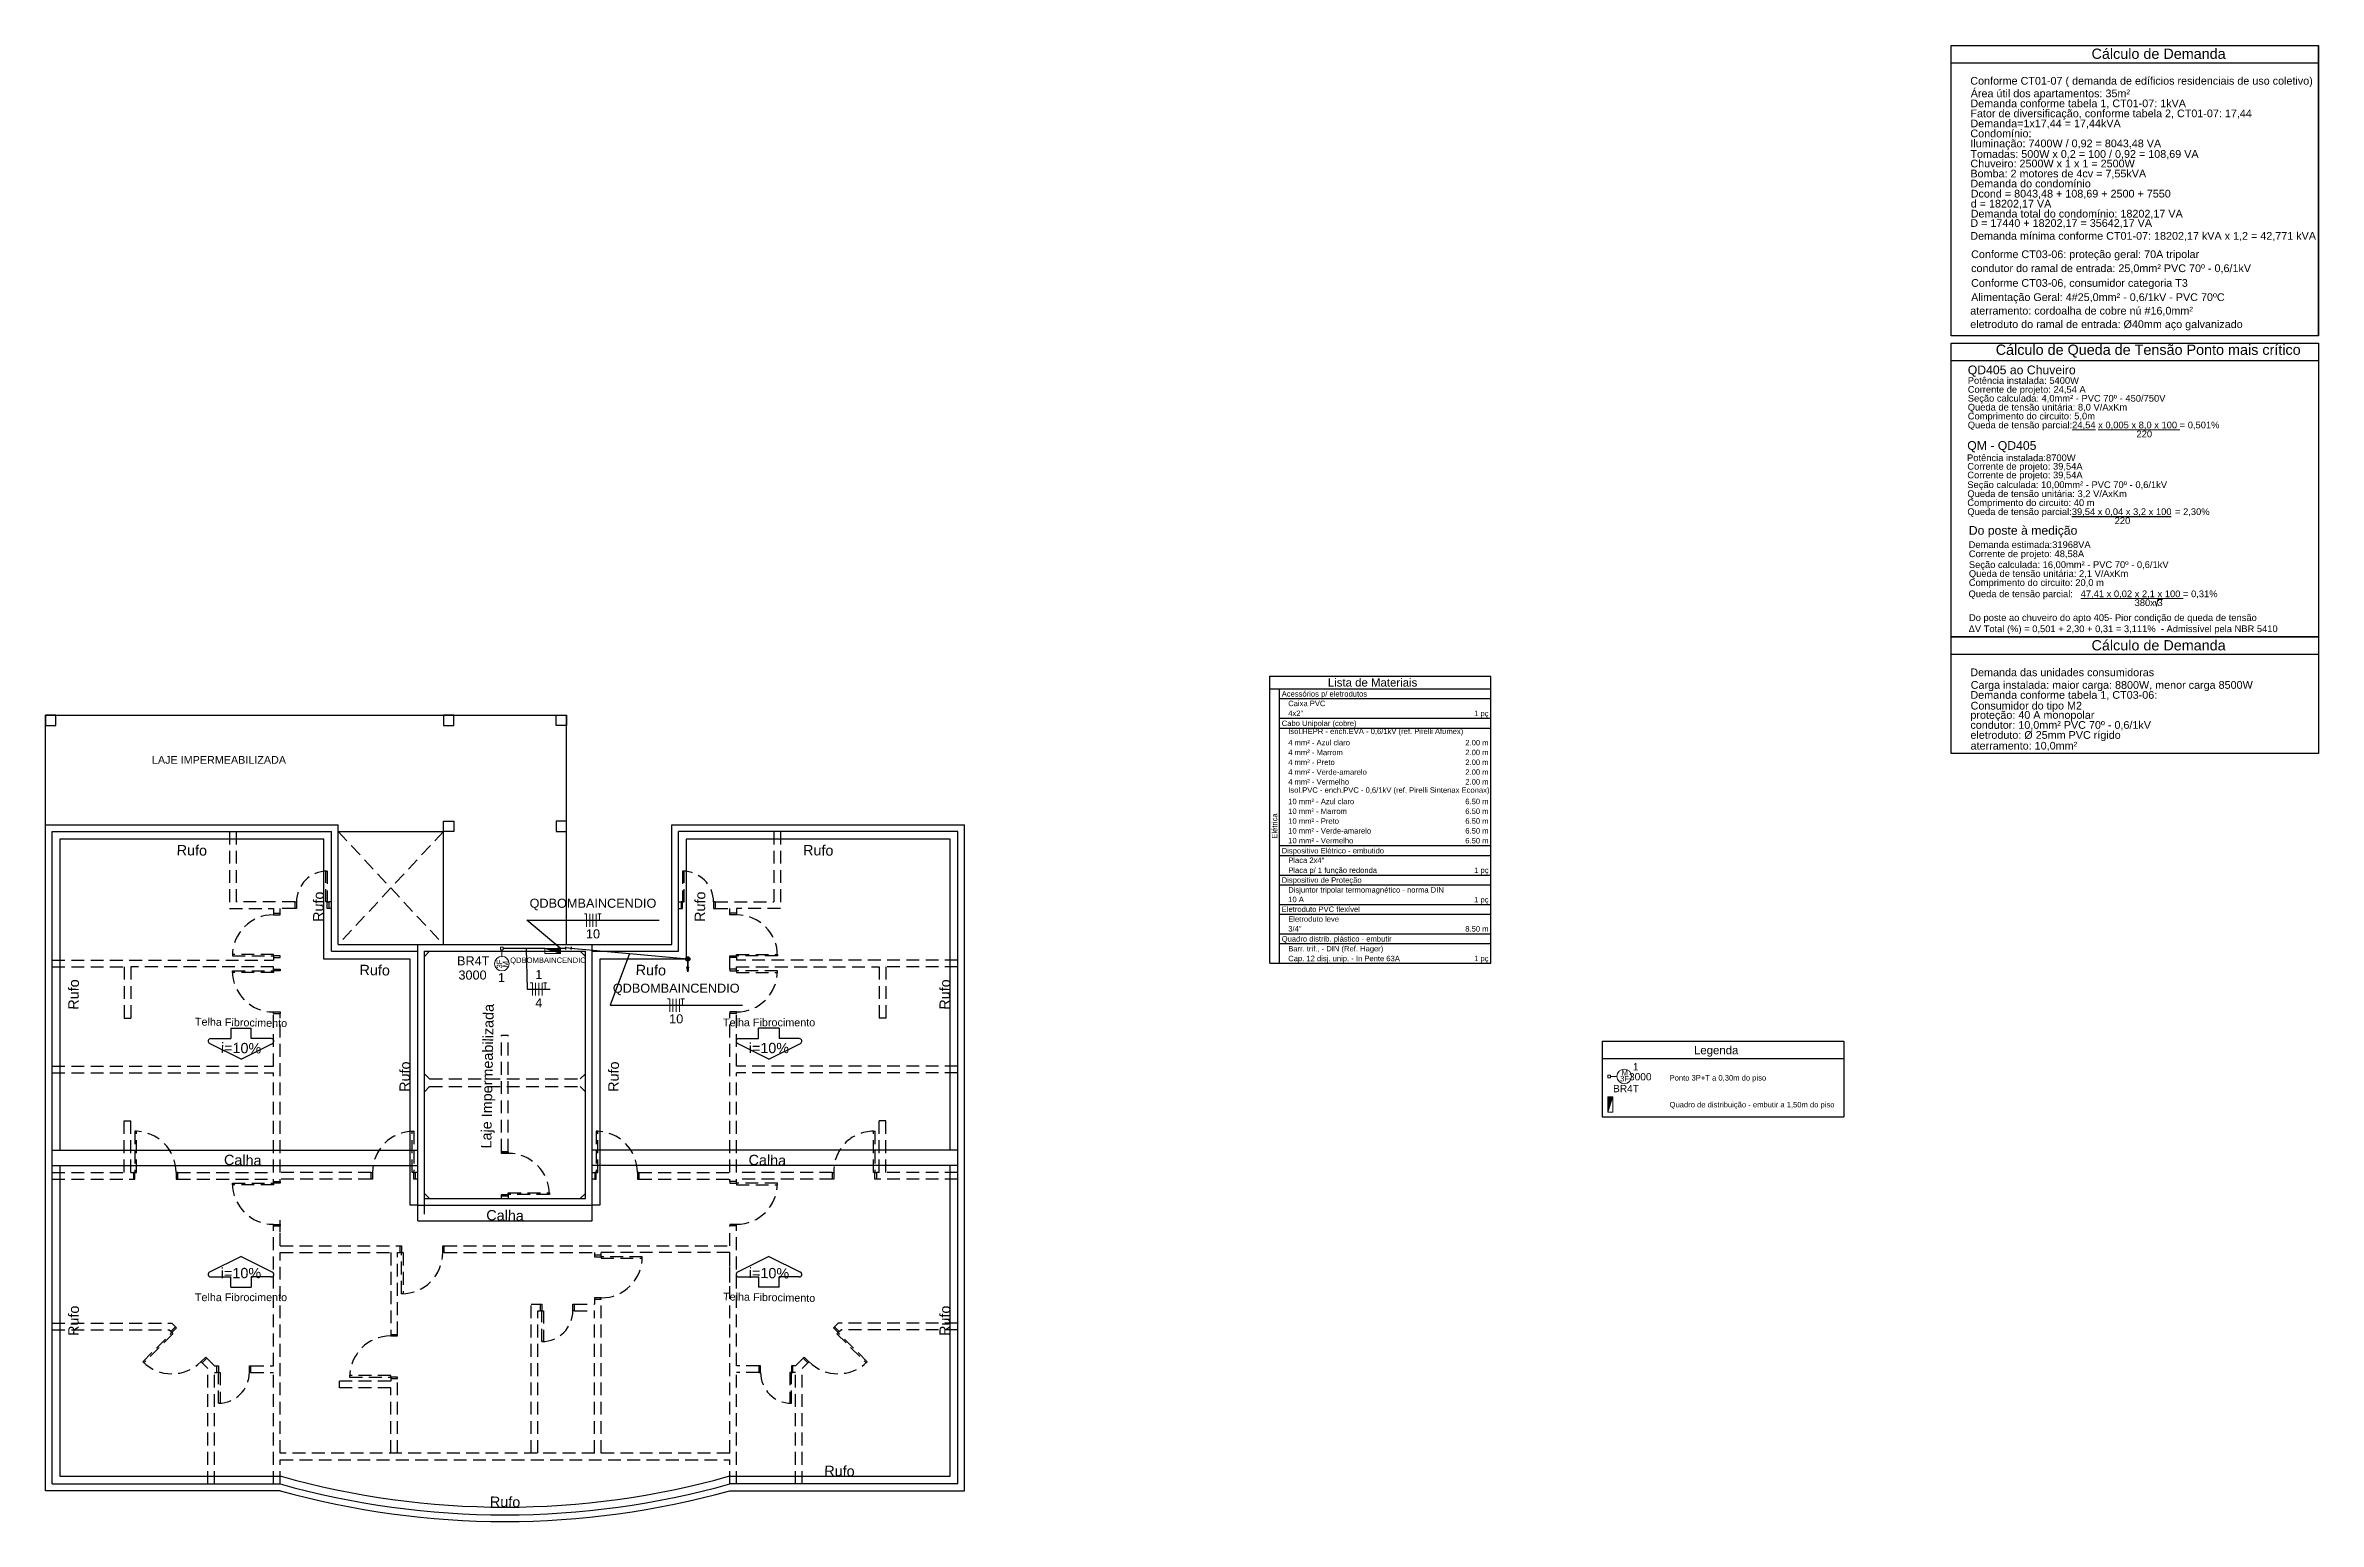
# Model space of a CAD drawing. Header units: inches. Extents: x -6.9 to 80.3, y -2.3 to 48.8.
# Drawn here: x -6.87 to 37.34, y -2.33 to 26.38 of the extents above; entities that cross this region are included whole.
import ezdxf

# ---------------------------------------------------------------- set-up
doc = ezdxf.new("R2010")
doc.units = ezdxf.units.IN
doc.header["$MEASUREMENT"] = 0
doc.linetypes.add('Dashed', pattern=[0.75, 0.5, -0.25])
doc.linetypes.add('HIDDEN', pattern=[0.375, 0.25, -0.125])
for name, color, linetype, lineweight in [('COBERTURA', 6, 'Continuous', 30), ('Cota', 7, 'Continuous', 25), ('DI-Linhas do quadro', 7, 'HIDDEN', 30), ('DI-Textos do quadro', 5, 'Continuous', 20), ('DI-Título do quadro', 5, 'Continuous', 30), ('EL-Condutos', 8, 'Continuous', 30), ('EL-Fios', 1, 'Continuous', 20), ('EL-Textos fios', 7, 'Continuous', 30), ('EL-Textos pontos', 7, 'Continuous', 30), ('P-SIMBOL', 5, 'Continuous', 20), ('PAREDE', 7, 'Continuous', 30), ('TEXTO', 7, 'Continuous', 20)]:
    doc.layers.add(name, color=color, linetype=linetype, lineweight=lineweight)
doc.layers.add('ELE_CIRCUITOS', color=7, linetype='Continuous')
doc.layers.add('projecao', color=4, linetype='HIDDEN')
doc.styles.add('Arial', font='arial.ttf')
doc.dimstyles.get("Standard").update_dxf_attribs({"dimtxt": 0.18, "dimasz": 0.18, "dimexe": 0.18, "dimexo": 0.0625, "dimgap": 0.09, "dimtad": 0, "dimtih": 1, "dimtoh": 1, "dimdec": 4, "dimzin": 0, "dimdsep": 46, "dimtxsty": 'Standard', "dimcen": 0.09, "dimadec": 0, "dimazin": 0, "dimtfac": 1, "dimtdec": 4, "dimtofl": 0, "dimtmove": 0, "dimatfit": 3, "dimfxl": 0, "dimtolj": 1, "dimtzin": 0, "dimarcsym": 0})

msp = doc.modelspace()

# ---------------------------------------------------------------- hatches: boundary and pattern name
at = {"layer": 'P-SIMBOL', "linetype": 'Continuous'}
for points in [[(3.1445, 8.7162), (3.1445, 8.8161), (2.8435, 8.8161)], [(23.6105, 5.931), (23.5106, 5.931), (23.5106, 5.6301)]]:
    msp.add_hatch(color=256, dxfattribs=at).paths.add_polyline_path(points)

# ---------------------------------------------------------------- linework, layer by layer
at = {"layer": 'COBERTURA', "color": 8}
for p, q in [((-6.8708, 13.352), (3.2607, 13.352)), ((-6.8708, 11.2215), (-6.8708, 13.352)), ((3.2607, 8.891), (3.2607, 13.352)), ((-1.1798, 11.0915), (0.8707, 11.0915)), ((0.8707, 8.891), (0.8707, 11.0915))]:
    msp.add_line(p, q, dxfattribs=at)
for points in [[(0.3702, 3.82), (0.2202, 3.82), (0.2202, 8.611), (-1.4598, 8.611), (-1.4598, 10.9415), (-6.5907, 10.9415), (-6.5907, 4.8955)], [(10.7222, 4.8955), (10.7222, 10.9415), (5.5912, 10.9415), (5.5912, 8.611), (3.9107, 8.611), (3.9107, 3.82), (3.7607, 3.82)], [(-6.5907, 4.5955), (-6.5907, -1.4505), (-2.2843, -1.4505)], [(6.4157, -1.4505), (10.7222, -1.4505), (10.7222, 4.5955)]]:
    msp.add_lwpolyline(points, dxfattribs=at)
msp.add_arc((2.0657, 14.016), 16.0667, 254.291, 285.709, dxfattribs=at)
at = {"layer": 'Cota', "color": 8}
for p, q in [((-3.2678, 7.264), (-3.2678, 7.064)), ((-3.2678, 7.264), (-2.8678, 7.264)), ((-2.8678, 7.064), (-2.8678, 7.264)), ((6.9992, 7.064), (6.9992, 7.264)), ((7.3992, 7.264), (6.9992, 7.264)), ((7.3992, 7.264), (7.3992, 7.064)), ((-3.0678, 6.664), (-3.6788, 6.9695)), ((-3.6563, 7.064), (-3.2678, 7.064)), ((-3.0678, 6.664), (-2.4573, 6.9695)), ((-2.4798, 7.064), (-2.8678, 7.064)), ((7.1992, 6.664), (6.5887, 6.9695)), ((6.6112, 7.064), (6.9992, 7.064)), ((7.1992, 6.664), (7.8102, 6.9695)), ((7.7877, 7.064), (7.3992, 7.064)), ((-3.0678, 2.8265), (-3.6788, 2.5215)), ((-3.0678, 2.8265), (-2.4573, 2.5215)), ((7.1992, 2.8265), (6.5887, 2.5215)), ((7.1992, 2.8265), (7.8102, 2.5215)), ((-3.6563, 2.4265), (-3.2678, 2.4265)), ((-3.2678, 2.2265), (-3.2678, 2.4265)), ((-3.2678, 2.2265), (-2.8678, 2.2265)), ((-2.4798, 2.4265), (-2.8678, 2.4265)), ((-2.8678, 2.4265), (-2.8678, 2.2265)), ((6.6112, 2.4265), (6.9992, 2.4265)), ((6.9992, 2.4265), (6.9992, 2.2265)), ((7.3992, 2.2265), (6.9992, 2.2265)), ((7.3992, 2.2265), (7.3992, 2.4265)), ((7.7877, 2.4265), (7.3992, 2.4265))]:
    msp.add_line(p, q, dxfattribs=at)
for centre, start, end in [((-3.6563, 7.014), 89.986, 243.43), ((-2.4798, 7.014), 296.568, 90.014), ((6.6112, 7.014), 89.986, 243.432), ((7.7877, 7.014), 296.57, 90.014), ((-3.6563, 2.4765), 116.57, 270.014), ((-2.4798, 2.4765), 269.986, 63.4318), ((6.6112, 2.4765), 116.568, 270.014), ((7.7877, 2.4765), 269.986, 63.4303)]:
    msp.add_arc(centre, 0.05, start, end, dxfattribs=at)
at = {"layer": 'DI-Linhas do quadro', "linetype": 'Continuous'}
for p, q in [((30.1892, 20.733), (30.1892, 26.3809)), ((30.1892, 26.3809), (37.3352, 26.3809)), ((37.3352, 26.3809), (37.3352, 20.733)), ((37.3352, 20.733), (37.3352, 26.3809)), ((30.1892, 26.0456), (37.3352, 26.0456)), ((37.3352, 20.733), (30.1892, 20.733)), ((30.1892, 12.6063), (30.1892, 20.5871)), ((30.1892, 20.5871), (37.3352, 20.5871)), ((37.3352, 20.5871), (37.3352, 14.8749)), ((30.1892, 20.2518), (37.3352, 20.2518)), ((37.3352, 14.8749), (30.1892, 14.8749)), ((30.1892, 14.8749), (37.3352, 14.8749)), ((37.3352, 14.8749), (37.3352, 12.6063)), ((30.1892, 14.5395), (37.3352, 14.5395)), ((16.9385, 14.1102), (21.2361, 14.1102)), ((16.9385, 14.1102), (21.2361, 14.1102)), ((16.9385, 8.5292), (16.9385, 14.1102)), ((16.9385, 13.8666), (21.2361, 13.8666)), ((17.1292, 8.5292), (17.1292, 13.8666)), ((21.2361, 8.5292), (21.2361, 14.1102)), ((17.1292, 13.676), (21.2361, 13.676)), ((17.1292, 13.2947), (21.2361, 13.2947)), ((17.1292, 13.1041), (21.2361, 13.1041)), ((37.3352, 12.6063), (30.1892, 12.6063)), ((17.1292, 10.8167), (21.2361, 10.8167)), ((17.1292, 10.626), (21.2361, 10.626)), ((17.1292, 10.2448), (21.2361, 10.2448)), ((17.1292, 10.0542), (21.2361, 10.0542)), ((17.1292, 9.6729), (21.2361, 9.6729)), ((17.1292, 9.4823), (21.2361, 9.4823)), ((17.1292, 9.1011), (21.2361, 9.1011)), ((17.1292, 8.9105), (21.2361, 8.9105)), ((16.9385, 8.5292), (21.2361, 8.5292)), ((23.4047, 7.0105), (28.1018, 7.0105)), ((23.4047, 7.0105), (23.4047, 5.5418)), ((23.4047, 6.6751), (28.1018, 6.6751)), ((28.1018, 7.0105), (28.1018, 5.5418)), ((23.4047, 5.5418), (28.1018, 5.5418))]:
    msp.add_line(p, q, dxfattribs=at)
at = {"layer": 'EL-Condutos', "linetype": 'Continuous'}
for p, q in [((3.2508, 8.7991), (3.2493, 8.8491)), ((3.3521, 8.846), (3.3475, 8.7962)), ((3.3, 8.8257), (3.25, 8.8241)), ((3.3, 8.8257), (3.3498, 8.8211))]:
    msp.add_line(p, q, dxfattribs=at)
at = {"layer": 'EL-Condutos'}
for p, q in [((3.3498, 8.8211), (5.62, 8.6119)), ((5.62, 8.6119), (5.62, 8.3619))]:
    msp.add_line(p, q, dxfattribs=at)
at = {"layer": 'EL-Condutos', "const_width": 0.0417}
msp.add_lwpolyline([(5.6408, 8.6119, 1), (5.5992, 8.6119, 1)], format="xyb", close=True, dxfattribs=at)
at = {"layer": 'EL-Condutos'}
msp.add_circle((5.62, 8.6119), 0.0417, dxfattribs=at)
at = {"layer": 'EL-Condutos', "linetype": 'Continuous'}
msp.add_spline([(2.8435, 8.8161), (2.8101, 8.8161), (2.7784, 8.8161), (2.7485, 8.8161), (2.72, 8.8161), (2.6928, 8.8161), (2.6669, 8.8161), (2.642, 8.8161), (2.618, 8.8161), (2.5949, 8.8161), (2.5723, 8.8161), (2.5502, 8.8161), (2.5285, 8.8161), (2.5069, 8.8161), (2.4854, 8.8161), (2.4638, 8.8161), (2.442, 8.8161), (2.4198, 8.8161), (2.3971, 8.8161), (2.3737, 8.8161), (2.3494, 8.8161), (2.3243, 8.8161), (2.298, 8.8161), (2.2704, 8.8161), (2.2415, 8.8161), (2.2111, 8.8161), (2.1789, 8.8161), (2.145, 8.8161), (2.109, 8.8161), (2.071, 8.8161), (2.0307, 8.8161)], degree=3, dxfattribs=at)
at = {"layer": 'EL-Condutos', "linetype": 'Dashed'}
msp.add_spline([(2.9965, 8.8162), (3.0111, 8.8167), (3.0247, 8.8171), (3.0374, 8.8175), (3.0493, 8.8179), (3.0605, 8.8182), (3.0709, 8.8185), (3.0806, 8.8188), (3.0897, 8.8191), (3.0983, 8.8194), (3.1064, 8.8196), (3.114, 8.8199), (3.1213, 8.8201), (3.1282, 8.8203), (3.1349, 8.8205), (3.1413, 8.8207), (3.1476, 8.8209), (3.1538, 8.8211), (3.1599, 8.8213), (3.166, 8.8215), (3.1722, 8.8217), (3.1785, 8.8219), (3.185, 8.8221), (3.1918, 8.8223), (3.1988, 8.8225), (3.2061, 8.8227), (3.2139, 8.823), (3.2221, 8.8232), (3.2308, 8.8235), (3.2401, 8.8238), (3.25, 8.8241)], degree=3, dxfattribs=at)
at = {"layer": 'EL-Fios', "color": 5}
for p, q in [((3.6105, 9.4885), (3.6522, 9.4885)), ((3.6522, 9.2385), (3.6522, 9.4885)), ((3.7147, 9.2385), (3.7147, 9.4885)), ((3.7772, 9.2385), (3.7772, 9.4885)), ((3.8397, 9.2385), (3.8397, 9.4885)), ((3.8689, 9.4885), (3.9355, 9.4885)), ((3.9022, 9.3635), (3.9022, 9.4885)), ((2.5574, 8.1505), (2.5991, 8.1505)), ((2.5991, 7.9005), (2.5991, 8.1505)), ((2.6616, 7.9005), (2.6616, 8.1505)), ((2.7241, 7.9005), (2.7241, 8.1505)), ((2.7866, 7.9005), (2.7866, 8.1505)), ((2.8158, 8.1505), (2.8824, 8.1505)), ((2.8491, 8.0255), (2.8491, 8.1505)), ((5.2289, 7.8361), (5.2706, 7.8361)), ((5.2706, 7.5861), (5.2706, 7.8361)), ((5.3331, 7.5861), (5.3331, 7.8361)), ((5.3956, 7.5861), (5.3956, 7.8361)), ((5.4581, 7.5861), (5.4581, 7.8361)), ((5.4873, 7.8361), (5.5539, 7.8361)), ((5.5206, 7.7111), (5.5206, 7.8361))]:
    msp.add_line(p, q, dxfattribs=at)
at = {"layer": 'EL-Textos fios'}
for p, q in [((3.1408, 8.8207), (2.4903, 9.3635)), ((2.4903, 9.3635), (5.0641, 9.3635)), ((2.4746, 8.8161), (2.4949, 8.0255)), ((4.4849, 8.7165), (4.1087, 7.7111)), ((2.4949, 8.0255), (2.9449, 8.0255)), ((4.1087, 7.7111), (6.6825, 7.7111))]:
    msp.add_line(p, q, dxfattribs=at)
at = {"layer": 'ELE_CIRCUITOS'}
msp.add_line((32.5366, 17.2212), (34.4669, 17.2212), dxfattribs=at)
at = {"layer": 'P-SIMBOL'}
for p, q in [((1.9783, 8.8426), (2.0313, 8.8426)), ((1.9783, 8.7896), (1.9783, 8.8426)), ((2.0313, 8.8426), (2.0313, 8.7896)), ((2.0313, 8.7896), (1.9783, 8.7896)), ((2.0048, 8.6611), (2.0048, 8.7896)), ((3.1445, 8.8161), (2.8435, 8.8161)), ((2.8435, 8.7162), (2.8435, 8.8161)), ((3.1445, 8.7162), (2.8435, 8.8161)), ((3.1445, 8.7162), (2.8435, 8.7162)), ((3.1445, 8.7162), (3.1445, 8.8161)), ((23.5106, 6.3004), (23.5106, 6.3535)), ((23.5106, 6.3535), (23.5636, 6.3535)), ((23.5636, 6.3004), (23.5106, 6.3004)), ((23.5636, 6.3535), (23.5636, 6.3004)), ((23.6921, 6.3269), (23.5636, 6.3269)), ((23.6105, 5.931), (23.5106, 5.931)), ((23.5106, 5.931), (23.5106, 5.6301)), ((23.6105, 5.931), (23.5106, 5.6301)), ((23.6105, 5.931), (23.6105, 5.6301)), ((23.6105, 5.6301), (23.5106, 5.6301))]:
    msp.add_line(p, q, dxfattribs=at)
for centre in [(2.0048, 8.5201), (23.8331, 6.3269)]:
    msp.add_circle(centre, 0.1412, dxfattribs=at)
at = {"layer": 'PAREDE', "color": 8}
for p, q in [((-6.8708, -1.7305), (-6.8708, 11.2215)), ((-6.8708, 11.2215), (-1.1798, 11.2215)), ((-6.7408, -1.6005), (-6.7408, 11.0915)), ((-6.7408, 11.0915), (-1.3098, 11.0915)), ((-1.3098, 8.761), (-1.3098, 11.0915)), ((-1.1798, 8.891), (-1.1798, 11.2215)), ((5.3112, 11.2215), (11.0022, 11.2215)), ((5.3112, 8.891), (5.3112, 11.2215)), ((5.4412, 8.761), (5.4412, 11.0915)), ((10.8722, 11.0915), (5.4412, 11.0915)), ((10.8722, -1.6005), (10.8722, 11.0915)), ((11.0022, -1.7305), (11.0022, 11.2215)), ((-1.1798, 8.891), (0.3702, 8.891)), ((0.3702, 3.82), (0.3702, 8.891)), ((0.3702, 8.891), (3.7607, 8.891)), ((3.7607, 3.82), (3.7607, 8.891)), ((3.7607, 8.891), (5.3112, 8.891)), ((-1.3098, 8.761), (0.3702, 8.761)), ((0.5002, 3.6495), (0.5002, 8.761)), ((0.5002, 8.761), (3.6307, 8.761)), ((3.6307, 3.95), (3.6307, 8.761)), ((3.7607, 8.761), (5.4412, 8.761)), ((-6.7408, 4.8955), (0.3702, 4.8955)), ((10.8722, 4.8955), (3.7607, 4.8955)), ((-6.7408, 4.5955), (0.3702, 4.5955)), ((10.8722, 4.5955), (3.7607, 4.5955)), ((0.3702, 3.82), (3.7607, 3.82)), ((0.3702, 3.52), (0.3702, 3.82)), ((0.5002, 3.95), (3.6307, 3.95)), ((3.7607, 3.52), (3.7607, 3.82)), ((0.3702, 3.52), (3.7607, 3.52)), ((-2.3053, -1.7305), (-6.8708, -1.7305)), ((-6.7408, -1.6005), (-2.3053, -1.6005)), ((10.8722, -1.6005), (6.4362, -1.6005)), ((6.4362, -1.7305), (11.0022, -1.7305))]:
    msp.add_line(p, q, dxfattribs=at)
for centre, radius in [((2.0657, 14.016), 16.2167), ((2.0657, 13.886), 16.2169)]:
    msp.add_arc(centre, radius, 254.364, 285.636, dxfattribs=at)
at = {"layer": 'projecao', "color": 8}
for p, q in [((-3.2903, 11.0915), (-3.2903, 9.591)), ((-3.1603, 11.0915), (-3.1603, 9.721)), ((0.8707, 11.0915), (-1.1798, 8.891)), ((-1.1798, 11.0915), (0.8707, 8.891)), ((7.2917, 11.0915), (7.2917, 9.721)), ((7.4217, 11.0915), (7.4217, 9.591)), ((-3.2903, 9.591), (-2.4353, 9.591)), ((-2.0198, 9.721), (-3.1603, 9.721)), ((-2.4353, 9.591), (-2.4353, 9.501)), ((-2.4353, 9.501), (-2.3053, 9.501)), ((-2.3053, 9.501), (-2.3053, 9.591)), ((-2.0198, 9.591), (-2.3053, 9.591)), ((-2.0198, 9.721), (-2.0198, 9.591)), ((-1.3098, 9.721), (-1.3598, 9.721)), ((-1.3598, 9.721), (-1.3598, 9.591)), ((-1.3098, 9.591), (-1.3598, 9.591)), ((5.4412, 9.721), (5.4912, 9.721)), ((5.4412, 9.591), (5.4912, 9.591)), ((5.4912, 9.721), (5.4912, 9.591)), ((6.1512, 9.721), (7.2917, 9.721)), ((6.1512, 9.721), (6.1512, 9.591)), ((6.1512, 9.591), (6.4362, 9.591)), ((6.4362, 9.501), (6.4362, 9.591)), ((6.5662, 9.501), (6.4362, 9.501)), ((6.5662, 9.591), (6.5662, 9.501)), ((7.4217, 9.591), (6.5662, 9.591)), ((-6.7408, 8.591), (-2.4353, 8.591)), ((-6.7408, 8.461), (-5.3408, 8.461)), ((-5.3408, 8.461), (-5.3408, 7.461)), ((-2.4353, 8.461), (-5.2108, 8.461)), ((-5.2108, 8.461), (-5.2108, 7.461)), ((-2.4353, 8.641), (-2.4353, 8.591)), ((-2.4353, 8.641), (-2.3053, 8.641)), ((-2.4353, 8.411), (-2.4353, 8.461)), ((-2.4353, 8.411), (-2.3053, 8.411)), ((0.5002, 8.661), (0.6002, 8.761)), ((6.5662, 8.641), (6.4362, 8.641)), ((6.4362, 8.411), (6.4362, 8.641)), ((6.5662, 8.411), (6.4362, 8.411)), ((6.5662, 8.641), (6.5662, 8.591)), ((10.8722, 8.591), (6.5662, 8.591)), ((6.5662, 8.461), (9.3417, 8.461)), ((6.5662, 8.411), (6.5662, 8.461)), ((9.3417, 8.461), (9.3417, 7.461)), ((10.8722, 8.461), (9.4717, 8.461)), ((9.4717, 8.461), (9.4717, 7.461)), ((-2.4353, 6.5255), (-2.4353, 7.551)), ((-2.4353, 7.551), (-2.3053, 7.551)), ((-2.3053, 4.4605), (-2.3053, 7.551)), ((6.4362, 4.4605), (6.4362, 7.551)), ((6.5662, 7.551), (6.4362, 7.551)), ((6.5662, 6.5255), (6.5662, 7.551)), ((-5.3408, 7.461), (-5.2108, 7.461)), ((2.0007, 4.8605), (2.0007, 7.131)), ((2.1307, 4.8605), (2.1307, 7.131)), ((9.4717, 7.461), (9.3417, 7.461)), ((-6.7408, 6.5255), (-2.4353, 6.5255)), ((-6.7408, 6.3955), (-2.4353, 6.3955)), ((-2.4353, 4.4605), (-2.4353, 6.3955)), ((0.6002, 6.2805), (0.5002, 6.3805)), ((0.6002, 6.2805), (3.5307, 6.2805)), ((3.6307, 6.3805), (3.5307, 6.2805)), ((10.8722, 6.5255), (6.5662, 6.5255)), ((6.5662, 4.4605), (6.5662, 6.3955)), ((10.8722, 6.3955), (6.5662, 6.3955)), ((0.5002, 6.0305), (0.6002, 6.1305)), ((0.6002, 6.1305), (3.5307, 6.1305)), ((3.6307, 6.0305), (3.5307, 6.1305)), ((-5.3408, 4.4605), (-5.3408, 5.4605)), ((-5.3408, 5.4605), (-5.2108, 5.4605)), ((-5.2108, 4.4605), (-5.2108, 5.4605)), ((9.3417, 4.4605), (9.3417, 5.4605)), ((9.4717, 5.4605), (9.3417, 5.4605)), ((9.4717, 4.4605), (9.4717, 5.4605)), ((-6.7408, 4.4605), (-5.3408, 4.4605)), ((-5.2108, 4.4605), (-5.1608, 4.4605)), ((-5.1608, 4.4605), (-5.1608, 4.3305)), ((-4.3003, 4.4605), (-4.3303, 4.4605)), ((-4.3003, 4.4605), (-2.4353, 4.4605)), ((-4.3003, 4.4605), (-4.3003, 4.3305)), ((-0.5398, 4.4605), (-2.3053, 4.4605)), ((-0.5398, 4.4605), (-0.5398, 4.3305)), ((0.3702, 4.4605), (0.3202, 4.4605)), ((0.3202, 4.4605), (0.3202, 4.3305)), ((2.0007, 4.8605), (2.1307, 4.8605)), ((2.1307, 4.8605), (2.0007, 4.8605)), ((3.7607, 4.4605), (3.8107, 4.4605)), ((3.8107, 4.4605), (3.8107, 4.3305)), ((4.6712, 4.4605), (6.4362, 4.4605)), ((4.6712, 4.4605), (4.6712, 4.3305)), ((8.4317, 4.4605), (6.5662, 4.4605)), ((8.4317, 4.4605), (8.4317, 4.3305)), ((8.4317, 4.4605), (8.4617, 4.4605)), ((9.3417, 4.4605), (9.2917, 4.4605)), ((9.2917, 4.4605), (9.2917, 4.3305)), ((10.8722, 4.4605), (9.4717, 4.4605)), ((-6.7408, 4.3305), (-5.1608, 4.3305)), ((-4.3003, 4.3305), (-2.4353, 4.3305)), ((-2.4353, 4.2805), (-2.4353, 4.3305)), ((-2.4353, 4.2805), (-2.3053, 4.2805)), ((-0.5398, 4.3305), (-2.3053, 4.3305)), ((-2.3053, 4.2805), (-2.3053, 4.3305)), ((0.3702, 4.3305), (0.3202, 4.3305)), ((0.6002, 3.95), (0.5002, 4.0505)), ((2.1307, 4.0005), (2.0007, 4.0005)), ((2.0007, 3.95), (2.0007, 4.0005)), ((2.1307, 4.0005), (2.1307, 3.95)), ((3.6307, 4.0505), (3.5307, 3.95)), ((3.8107, 4.3305), (3.7607, 4.3305)), ((4.6712, 4.3305), (6.4362, 4.3305)), ((6.4362, 4.2805), (6.4362, 4.3305)), ((6.5662, 4.2805), (6.4362, 4.2805)), ((6.5662, 4.2805), (6.5662, 4.3305)), ((8.4317, 4.3305), (6.5662, 4.3305)), ((10.8722, 4.3305), (9.2917, 4.3305)), ((-2.4353, 0.6995), (-2.4353, 3.42)), ((-2.4353, 3.42), (-2.3053, 3.42)), ((-2.3053, 3.2995), (-2.3053, 3.5295)), ((-2.3053, 3.03), (-2.3053, 3.42)), ((6.4362, 3.03), (6.4362, 3.42)), ((6.5662, 3.42), (6.4362, 3.42)), ((6.5662, 0.6995), (6.5662, 3.42)), ((-2.3053, 3.03), (0.0252, 3.03)), ((-2.3053, 2.9), (-0.1548, 2.9)), ((-2.3053, -1.0005), (-2.3053, 2.9)), ((-0.1548, 2.9), (-0.1548, 1.31)), ((-0.0248, 2.9), (0.0252, 2.9)), ((-0.0248, 1.31), (-0.0248, 2.9)), ((0.0252, 2.9), (0.0252, 3.03)), ((0.8852, 3.03), (6.4362, 3.03)), ((0.8852, 2.9), (0.8852, 3.03)), ((0.8852, 2.9), (3.8057, 2.9)), ((3.8057, 2.9), (3.8057, 2.85)), ((3.9357, 2.85), (3.8057, 2.85)), ((6.4362, 2.9), (3.9357, 2.9)), ((3.9357, 2.85), (3.9357, 2.9)), ((6.4302, 2.8845), (6.4302, 2.3205)), ((6.4362, -1.0005), (6.4362, 2.9)), ((6.4362, -1.0005), (6.4362, 2.9)), ((2.5757, -1.0005), (2.5757, 1.9)), ((2.5757, 1.9), (2.7557, 1.9)), ((2.7057, -1.0005), (2.7057, 1.77)), ((2.7057, 1.77), (2.7557, 1.77)), ((2.7557, 1.77), (2.7557, 1.9)), ((3.4157, 1.9), (3.8057, 1.9)), ((3.4157, 1.77), (3.4157, 1.9)), ((3.4157, 1.77), (3.8057, 1.77)), ((3.8057, 1.99), (3.8057, 1.9)), ((3.9357, 1.99), (3.8057, 1.99)), ((3.8057, -1.0005), (3.8057, 1.77)), ((3.9357, -1.0005), (3.9357, 1.99)), ((-6.7408, 1.53), (-4.4153, 1.53)), ((-6.7408, 1.4), (-4.4693, 1.4)), ((-4.4338, 1.3645), (-4.4693, 1.4)), ((-4.4338, 1.3645), (-4.3418, 1.4565)), ((-4.3418, 1.4565), (-4.4153, 1.53)), ((8.4732, 1.4565), (8.5467, 1.53)), ((8.5652, 1.3645), (8.4732, 1.4565)), ((10.8722, 1.53), (8.5467, 1.53)), ((8.5652, 1.3645), (8.6007, 1.4)), ((10.8722, 1.4), (8.6007, 1.4)), ((-0.1548, 1.31), (-0.0248, 1.31)), ((-3.8258, 0.7565), (-3.7338, 0.848)), ((-3.7153, 0.646), (-3.8258, 0.7565)), ((-3.5853, 0.6995), (-3.7338, 0.848)), ((-3.7153, -1.6005), (-3.7153, 0.646)), ((-3.5853, 0.6995), (-3.5353, 0.6995)), ((-3.5853, -1.6005), (-3.5853, 0.5695)), ((-3.5853, 0.5695), (-3.5353, 0.5695)), ((-3.5353, 0.5695), (-3.5353, 0.6995)), ((-2.8753, 0.6995), (-2.4353, 0.6995)), ((-2.8753, 0.5695), (-2.8753, 0.6995)), ((-2.8753, 0.5695), (-2.4353, 0.5695)), ((-2.4353, -1.6005), (-2.4353, 0.5695)), ((-0.1548, 0.4495), (-0.1548, 0.3995)), ((-0.1548, 0.4495), (-0.0248, 0.4495)), ((-0.0248, -1.0005), (-0.0248, 0.4495)), ((7.0067, 0.6995), (6.5662, 0.6995)), ((6.5662, -1.6005), (6.5662, 0.5695)), ((7.0067, 0.5695), (6.5662, 0.5695)), ((7.0067, 0.5695), (7.0067, 0.6995)), ((7.7167, 0.6995), (7.6667, 0.6995)), ((7.6667, 0.5695), (7.6667, 0.6995)), ((7.7167, 0.5695), (7.6667, 0.5695)), ((7.7167, 0.6995), (7.8652, 0.848)), ((7.7167, -1.6005), (7.7167, 0.5695)), ((7.8467, 0.646), (7.9572, 0.7565)), ((7.8467, -1.6005), (7.8467, 0.646)), ((7.9572, 0.7565), (7.8652, 0.848)), ((-0.1548, 0.3995), (-1.1548, 0.3995)), ((-1.1548, 0.2695), (-1.1548, 0.3995)), ((-0.1548, 0.2695), (-1.1548, 0.2695)), ((-0.1548, -1.0005), (-0.1548, 0.2695)), ((6.5662, -1.6005), (6.5662, 0.2695)), ((6.4362, -1.0005), (-2.3053, -1.0005)), ((-2.3053, -1.6005), (-2.3053, -1.1305)), ((-2.3053, -1.1305), (6.4362, -1.1305)), ((6.4362, -1.6005), (6.4362, -1.1305))]:
    msp.add_line(p, q, dxfattribs=at)
at = {"layer": 'projecao'}
for p, q in [((3.5307, 8.761), (3.6307, 8.661)), ((2.0007, 7.131), (2.1307, 7.131))]:
    msp.add_line(p, q, dxfattribs=at)
at = {"layer": 'projecao', "color": 8}
for points in [[(-6.8708, 13.352), (-6.8708, 13.152), (-6.6708, 13.152), (-6.6708, 13.352), (-6.8708, 13.352), (-6.8708, 13.352)], [(0.8707, 13.352), (0.8707, 13.152), (1.0707, 13.152), (1.0707, 13.352), (0.8707, 13.352), (0.8707, 13.352)], [(3.2607, 13.352), (3.2607, 13.152), (3.0607, 13.152), (3.0607, 13.352), (3.2607, 13.352), (3.2607, 13.352)], [(0.8707, 11.0915), (0.8707, 11.2915), (1.0707, 11.2915), (1.0707, 11.0915), (0.8707, 11.0915), (0.8707, 11.0915)], [(3.2607, 11.0915), (3.2607, 11.2915), (3.0607, 11.2915), (3.0607, 11.0915), (3.2607, 11.0915), (3.2607, 11.0915)], [(-1.3898, 9.721), (-1.4198, 9.721), (-1.4198, 10.3215), (-1.3898, 10.3215), (-1.3898, 9.721), (-1.3898, 9.721)], [(5.5212, 9.721), (5.5512, 9.721), (5.5512, 10.3215), (5.5212, 10.3215), (5.5212, 9.721), (5.5212, 9.721)], [(-2.4353, 8.671), (-2.4353, 8.701), (-3.2353, 8.701), (-3.2353, 8.671), (-2.4353, 8.671), (-2.4353, 8.671)], [(6.5662, 8.671), (6.5662, 8.701), (7.3667, 8.701), (7.3667, 8.671), (6.5662, 8.671), (6.5662, 8.671)], [(-2.4353, 8.381), (-2.4353, 8.351), (-3.2353, 8.351), (-3.2353, 8.381), (-2.4353, 8.381), (-2.4353, 8.381)], [(6.5662, 8.381), (6.5662, 8.351), (7.3667, 8.351), (7.3667, 8.381), (6.5662, 8.381), (6.5662, 8.381)], [(-5.1308, 4.4605), (-5.1008, 4.4605), (-5.1008, 5.2605), (-5.1308, 5.2605), (-5.1308, 4.4605), (-5.1308, 4.4605)], [(0.2902, 4.4605), (0.2602, 4.4605), (0.2602, 5.2605), (0.2902, 5.2605), (0.2902, 4.4605), (0.2902, 4.4605)], [(3.8407, 4.4605), (3.8707, 4.4605), (3.8707, 5.2605), (3.8407, 5.2605), (3.8407, 4.4605), (3.8407, 4.4605)], [(9.2617, 4.4605), (9.2317, 4.4605), (9.2317, 5.2605), (9.2617, 5.2605), (9.2617, 4.4605), (9.2617, 4.4605)], [(-2.4353, 4.2505), (-2.4353, 4.2205), (-3.2353, 4.2205), (-3.2353, 4.2505), (-2.4353, 4.2505), (-2.4353, 4.2505)], [(2.1307, 4.0305), (2.1307, 4.0605), (2.9307, 4.0605), (2.9307, 4.0305), (2.1307, 4.0305), (2.1307, 4.0305)], [(6.5662, 4.2505), (6.5662, 4.2205), (7.3667, 4.2205), (7.3667, 4.2505), (6.5662, 4.2505), (6.5662, 4.2505)], [(0.0552, 2.9), (0.0852, 2.9), (0.0852, 2.1), (0.0552, 2.1), (0.0552, 2.9), (0.0552, 2.9)], [(3.9357, 2.82), (3.9357, 2.79), (4.7362, 2.79), (4.7362, 2.82), (3.9357, 2.82), (3.9357, 2.82)], [(2.7857, 1.77), (2.8157, 1.77), (2.8157, 1.17), (2.7857, 1.17), (2.7857, 1.77), (2.7857, 1.77)], [(-4.4128, 1.3435), (-4.3913, 1.322), (-4.9573, 0.7565), (-4.9783, 0.7775), (-4.4128, 1.3435), (-4.4128, 1.3435)], [(8.5442, 1.3435), (8.5227, 1.322), (9.0887, 0.7565), (9.1097, 0.7775), (8.5442, 1.3435), (8.5442, 1.3435)], [(-3.5053, 0.5695), (-3.4753, 0.5695), (-3.4753, -0.0305), (-3.5053, -0.0305), (-3.5053, 0.5695), (-3.5053, 0.5695)], [(-0.1548, 0.4795), (-0.1548, 0.5095), (-0.9548, 0.5095), (-0.9548, 0.4795), (-0.1548, 0.4795), (-0.1548, 0.4795)], [(7.6367, 0.5695), (7.6067, 0.5695), (7.6067, -0.0305), (7.6367, -0.0305), (7.6367, 0.5695), (7.6367, 0.5695)]]:
    msp.add_lwpolyline(points, close=True, dxfattribs=at)
for points in [[(-2.4353, 9.501), (-2.4353, 9.471), (-2.3053, 9.471), (-2.3053, 9.501)], [(-2.0198, 9.721), (-1.9898, 9.721), (-1.9898, 9.591), (-2.0198, 9.591)], [(-1.3598, 9.591), (-1.3898, 9.591), (-1.3898, 9.721), (-1.3598, 9.721)], [(5.4912, 9.591), (5.5212, 9.591), (5.5212, 9.721), (5.4912, 9.721)], [(6.1512, 9.721), (6.1212, 9.721), (6.1212, 9.591), (6.1512, 9.591)], [(6.5662, 9.501), (6.5662, 9.471), (6.4362, 9.471), (6.4362, 9.501)], [(-2.3053, 8.641), (-2.3053, 8.671), (-2.4353, 8.671), (-2.4353, 8.641)], [(-2.3053, 8.411), (-2.3053, 8.381), (-2.4353, 8.381), (-2.4353, 8.411)], [(6.4362, 8.641), (6.4362, 8.671), (6.5662, 8.671), (6.5662, 8.641)], [(6.4362, 8.411), (6.4362, 8.381), (6.5662, 8.381), (6.5662, 8.411)], [(-2.4353, 7.551), (-2.4353, 7.581), (-2.3053, 7.581), (-2.3053, 7.551)], [(6.5662, 7.551), (6.5662, 7.581), (6.4362, 7.581), (6.4362, 7.551)], [(-5.1608, 4.3305), (-5.1308, 4.3305), (-5.1308, 4.4605), (-5.1608, 4.4605)], [(-4.3003, 4.4605), (-4.3303, 4.4605), (-4.3303, 4.3305), (-4.3003, 4.3305)], [(-0.5398, 4.4605), (-0.5098, 4.4605), (-0.5098, 4.3305), (-0.5398, 4.3305)], [(0.3202, 4.3305), (0.2902, 4.3305), (0.2902, 4.4605), (0.3202, 4.4605)], [(2.1307, 4.8605), (2.1307, 4.8305), (2.0007, 4.8305), (2.0007, 4.8605)], [(3.8107, 4.3305), (3.8407, 4.3305), (3.8407, 4.4605), (3.8107, 4.4605)], [(4.6712, 4.4605), (4.6412, 4.4605), (4.6412, 4.3305), (4.6712, 4.3305)], [(8.4317, 4.4605), (8.4617, 4.4605), (8.4617, 4.3305), (8.4317, 4.3305)], [(9.2917, 4.3305), (9.2617, 4.3305), (9.2617, 4.4605), (9.2917, 4.4605)], [(-2.3053, 4.2805), (-2.3053, 4.2505), (-2.4353, 4.2505), (-2.4353, 4.2805)], [(2.0007, 4.0005), (2.0007, 4.0305), (2.1307, 4.0305), (2.1307, 4.0005)], [(6.4362, 4.2805), (6.4362, 4.2505), (6.5662, 4.2505), (6.5662, 4.2805)], [(-2.4353, 3.42), (-2.4353, 3.45), (-2.3053, 3.45), (-2.3053, 3.42)], [(6.5662, 3.42), (6.5662, 3.45), (6.4362, 3.45), (6.4362, 3.42)], [(0.0252, 3.03), (0.0552, 3.03), (0.0552, 2.9), (0.0252, 2.9)], [(0.8852, 2.9), (0.8552, 2.9), (0.8552, 3.03), (0.8852, 3.03)], [(3.8057, 2.85), (3.8057, 2.82), (3.9357, 2.82), (3.9357, 2.85)], [(2.7557, 1.9), (2.7857, 1.9), (2.7857, 1.77), (2.7557, 1.77)], [(3.4157, 1.77), (3.3857, 1.77), (3.3857, 1.9), (3.4157, 1.9)], [(3.9357, 1.99), (3.9357, 2.02), (3.8057, 2.02), (3.8057, 1.99)], [(-4.3418, 1.4565), (-4.3208, 1.435), (-4.4128, 1.3435), (-4.4338, 1.3645)], [(8.4732, 1.4565), (8.4522, 1.435), (8.5442, 1.3435), (8.5652, 1.3645)], [(-0.1548, 1.31), (-0.1548, 1.28), (-0.0248, 1.28), (-0.0248, 1.31)], [(-3.8258, 0.7565), (-3.8468, 0.7775), (-3.7548, 0.8695), (-3.7338, 0.848)], [(-3.5353, 0.6995), (-3.5053, 0.6995), (-3.5053, 0.5695), (-3.5353, 0.5695)], [(-2.8753, 0.5695), (-2.9053, 0.5695), (-2.9053, 0.6995), (-2.8753, 0.6995)], [(-0.0248, 0.4495), (-0.0248, 0.4795), (-0.1548, 0.4795), (-0.1548, 0.4495)], [(7.0067, 0.5695), (7.0367, 0.5695), (7.0367, 0.6995), (7.0067, 0.6995)], [(7.6667, 0.6995), (7.6367, 0.6995), (7.6367, 0.5695), (7.6667, 0.5695)], [(7.9572, 0.7565), (7.9782, 0.7775), (7.8862, 0.8695), (7.8652, 0.848)]]:
    msp.add_lwpolyline(points, dxfattribs=at)
for centre, radius, start, end in [((-1.3898, 9.721), 0.6001, 90, 180), ((5.5212, 9.721), 0.6001, 0, 90), ((-2.4353, 8.671), 0.8001, 90, 180), ((6.5662, 8.671), 0.8001, 0, 90), ((-2.4353, 8.381), 0.8001, 180, 270), ((6.5662, 8.381), 0.8001, 270, 0), ((-5.1308, 4.4605), 0.8001, 0, 90), ((0.2902, 4.4605), 0.8001, 90, 180), ((3.8407, 4.4605), 0.8001, 0, 90), ((9.2317, 4.49), 0.7707, 90, 182.192), ((2.1307, 4.0305), 0.8001, 0, 90), ((-2.4353, 4.2505), 0.8001, 180, 270), ((6.5662, 4.2505), 0.8001, 270, 0), ((0.0552, 2.9), 0.8001, 270, 0), ((3.9357, 2.82), 0.8001, 270, 0), ((2.7857, 1.77), 0.6001, 270, 0), ((-0.1548, 0.4795), 0.8001, 90, 180), ((-4.4128, 1.3435), 0.8001, 225, 315), ((-3.5053, 0.5695), 0.6001, 270, 0), ((7.6367, 0.5695), 0.6001, 180, 270), ((8.5442, 1.3435), 0.8001, 225, 315)]:
    msp.add_arc(centre, radius, start, end, dxfattribs=at)
at = {"layer": 'TEXTO'}
msp.add_lwpolyline([(34.1581, 15.5708), (34.185, 15.4706), (34.2103, 15.6012), (34.3009, 15.6012)], dxfattribs=at)

# ---------------------------------------------------------------- texts
at = {"layer": 'DI-Textos do quadro', "char_height": 0.1059, "line_spacing_factor": 0.798, "style": 'Arial'}
for s, insert, width, attachment_point in [('Acessórios p/ eletrodutos', (17.1714, 13.6833), 3.278469, 7), ('4x2"', (17.2984, 13.3373), 0.571776, 7), ('Caixa PVC', (17.2984, 13.5278), 1.425174, 7), ('1 pç', (21.194, 13.3023), 0.551864, 9), ('Cabo Unipolar (cobre)', (17.1714, 13.1113), 2.868838, 7), ('4 mm² - Azul claro', (17.2984, 12.7653), 2.368178, 7), ('Isol.HEPR - ench.EVA - 0,6/1kV (ref. Pirelli Afumex)', (17.2984, 12.9558), 6.713394, 7), ('2.00 m', (21.194, 12.7653), 0.8918, 9), ('4 mm² - Marrom', (17.2984, 12.5748), 2.089402, 7), ('4 mm² - Preto', (17.2984, 12.3838), 1.782179, 7), ('2.00 m', (21.194, 12.5748), 0.8918, 9), ('2.00 m', (21.194, 12.3838), 0.8918, 9), ('4 mm² - Verde-amarelo', (17.2984, 12.1933), 3.013916, 7), ('4 mm² - Vermelho', (17.2984, 12.0028), 2.334042, 7), ('Isol.PVC - ench.PVC - 0,6/1kV (ref. Pirelli Sintenax Econax)', (17.2984, 11.8123), 7.717559, 7), ('2.00 m', (21.194, 12.1933), 0.8918, 9), ('2.00 m', (21.194, 12.0028), 0.8918, 9), ('10 mm² - Azul claro', (17.2984, 11.6213), 2.530324, 7), ('10 mm² - Marrom', (17.2984, 11.4308), 2.251547, 7), ('6.50 m', (21.194, 11.6213), 0.8918, 9), ('6.50 m', (21.194, 11.4308), 0.8918, 9), ('10 mm² - Preto', (17.2984, 11.2403), 1.944324, 7), ('10 mm² - Verde-amarelo', (17.2984, 11.0498), 3.176061, 7), ('6.50 m', (21.194, 11.2403), 0.8918, 9), ('6.50 m', (21.194, 11.0498), 0.8918, 9), ('Dispositivo Elétrico - embutido', (17.1714, 10.6333), 3.928474, 7), ('10 mm² - Vermelho', (17.2984, 10.8588), 2.496188, 7), ('6.50 m', (21.194, 10.8588), 0.8918, 9), ('Dispositivo de Proteção', (17.1714, 10.0613), 3.067964, 7), ('Placa 2x4"', (17.2984, 10.4778), 1.383926, 7), ('Placa p/ 1 função redonda', (17.2984, 10.2523), 3.406479, 7), ('1 pç', (21.194, 10.2523), 0.551864, 9), ('10 A', (17.2984, 9.7153), 0.600223, 7), ('Disjuntor tripolar termomagnético - norma DIN', (17.2984, 9.8708), 5.965249, 7), ('1 pç', (21.194, 9.6803), 0.551864, 9), ('Eletroduto PVC flexível', (17.1714, 9.5248), 2.999692, 7), ('Eletroduto leve', (17.2984, 9.3343), 1.947169, 7), ('Quadro distrib. plástico - embutir', (17.1714, 8.9178), 4.217206, 7), ('3/4"', (17.2984, 9.1433), 0.509194, 7), ('Barr. trif., - DIN (Ref. Hager)', (17.2984, 8.7273), 3.644008, 7), ('8.50 m', (21.194, 9.1433), 0.8918, 9), ('Cap. 12 disj. unip. - In Pente 63A', (17.2984, 8.5368), 4.281211, 7), ('1 pç', (21.194, 8.5368), 0.551864, 9), ('Ponto 3P+T a 0,30m do piso', (24.7147, 6.2154), 3.70659, 7), ('Quadro de distribuição - embutir a 1,50m do piso', (24.7147, 5.6929), 6.325098, 7)]:
    msp.add_mtext(s, dxfattribs=dict(at, insert=insert, width=width, attachment_point=attachment_point))
at = {"layer": 'DI-Textos do quadro', "insert": (17.087, 11.1978), "char_height": 0.1059, "width": 0.974296, "attachment_point": 8, "rotation": 90, "line_spacing_factor": 0.798, "style": 'Arial'}
msp.add_mtext('Elétrica', dxfattribs=at)
at = {"layer": 'DI-Título do quadro', "char_height": 0.15885, "attachment_point": 8, "line_spacing_factor": 0.798, "style": 'Arial'}
for s, insert, width in [('Lista de Materiais', (18.9384, 13.9088), 3.403452), ('Legenda', (25.6202, 6.711), 1.731681)]:
    msp.add_mtext(s, dxfattribs=dict(at, insert=insert, width=width))
at = {"layer": 'EL-Textos fios', "char_height": 0.1765, "attachment_point": 8, "line_spacing_factor": 0.798, "style": 'Arial'}
for s, insert, width in [('QDBOMBAINCENDIO', (3.7772, 9.5592), 4.859625), ('10', (3.7772, 9.0092), 0.540485), ('1', (2.7242, 8.2212), 0.270243), ('QDBOMBAINCENDIO', (5.3957, 7.9067), 4.859625), ('4', (2.7242, 7.6712), 0.270243), ('10', (5.3957, 7.3567), 0.540485)]:
    msp.add_mtext(s, dxfattribs=dict(at, insert=insert, width=width))
at = {"layer": 'EL-Textos pontos', "line_spacing_factor": 0.798, "style": 'Arial'}
for s, insert, char_height, width, attachment_point in [('BR4T', (1.4482, 8.4867), 0.1765, 1.242168, 8), ('QDBOMBAINCENDIO', (2.1662, 8.5054), 0.1059, 2.915775, 7), ('3000', (1.4347, 8.2087), 0.1765, 1.08097, 8), ('1', (1.9967, 8.1612), 0.1765, 0.270243, 8)]:
    msp.add_mtext(s, dxfattribs=dict(at, insert=insert, char_height=char_height, width=width, attachment_point=attachment_point))
at = {"layer": 'P-SIMBOL', "char_height": 0.1059, "attachment_point": 9, "rotation": 90, "line_spacing_factor": 0.798, "style": 'Arial'}
for s, insert, width in [('3F', (2.0128, 8.6005), 0.339937), ('M', (2.1288, 8.5715), 0.243218)]:
    msp.add_mtext(s, dxfattribs=dict(at, insert=insert, width=width))
at = {"layer": 'P-SIMBOL', "line_spacing_factor": 0.798, "style": 'Arial'}
for s, insert, char_height, width, attachment_point in [('3F', (23.7527, 6.2293), 0.1059, 0.339937, 7), ('M', (23.7817, 6.3448), 0.1059, 0.243218, 7), ('3000', (24.1447, 6.249), 0.1412, 0.880633, 8), ('1', (24.0557, 6.4455), 0.1412, 0.220158, 8), ('BR4T', (23.8667, 6.0195), 0.1412, 1.011878, 8)]:
    msp.add_mtext(s, dxfattribs=dict(at, insert=insert, char_height=char_height, width=width, attachment_point=attachment_point))
at = {"layer": 'TEXTO', "style": 'Arial'}
for s, height, p in [('Conforme CT01-07 ( demanda de edíficios residenciais de uso coletivo)', 0.149987, (30.5625, 25.6185)), ('Área útil dos apartamentos: 35m²', 0.149987, (30.5711, 25.3733)), ('Demanda conforme tabela 1, CT01-07: 1kVA', 0.149987, (30.5649, 25.179)), ('Condomínio:', 0.149987, (30.5649, 24.595)), ('Fator de diversificação, conforme tabela 2, CT01-07: 17,44', 0.149987, (30.5649, 24.9843)), ('Demanda=1x17,44 = 17,44kVA', 0.149987, (30.5649, 24.7896)), ('Tomadas: 500W x 0,2 = 100 / 0,92 = 108,69 VA', 0.149987, (30.5649, 24.1947)), ('Iluminação: 7400W / 0,92 = 8043,48 VA', 0.149987, (30.5649, 24.4003)), ('Chuveiro: 2500W x 1 x 1 = 2500W', 0.149987, (30.5649, 24.009)), ('Bomba: 2 motores de 4cv = 7,55kVA', 0.149987, (30.5649, 23.8144)), ('Demanda do condomínio', 0.149987, (30.5649, 23.6197)), ('Dcond = 8043,48 + 108,69 + 2500 + 7550 ', 0.149987, (30.5705, 23.4231)), ('d = 18202,17 VA', 0.149987, (30.5715, 23.2288)), ('D = 17440 + 18202,17 = 35642,17 VA', 0.1499, (30.5636, 22.8518)), ('Demanda total do condomínio: 18202,17 VA', 0.149987, (30.571, 23.0341)), ('Demanda mínima conforme CT01-07: 18202,17 kVA x 1,2 = 42,771 kVA', 0.149938, (30.5625, 22.6021)), ('condutor do ramal de entrada: 25,0mm² PVC 70º - 0,6/1kV', 0.149938, (30.579, 21.9726)), ('Conforme CT03-06: proteção geral: 70A tripolar', 0.149938, (30.579, 22.2447)), ('Conforme CT03-06, consumidor categoria T3', 0.149938, (30.579, 21.6861)), ('aterramento: cordoalha de cobre nú #16,0mm²', 0.149938, (30.5622, 21.1465)), ('Alimentação Geral: 4#25,0mm² - 0,6/1kV - PVC 70ºC', 0.149938, (30.579, 21.4096)), ('eletroduto do ramal de entrada: %%C40mm aço galvanizado', 0.149938, (30.5625, 20.8835)), ('QM - QD405', 0.17002, (30.5035, 18.5146)), ('Corrente de projeto: 39,54A', 0.130085, (30.5047, 18.1298)), ('Potência instalada:8700W', 0.130085, (30.4997, 18.2952)), ('Seção calculada: 10,00mm² - PVC 70º - 0,6/1kV', 0.130085, (30.5056, 17.7717)), ('Corrente de projeto: 39,54A', 0.130085, (30.5047, 17.9607)), ('Queda de tensão unitária: 3,2 V/AxKm', 0.130085, (30.5059, 17.5969)), ('Comprimento do circuito: 40 m', 0.130085, (30.5047, 17.4221)), ('Queda de tensão parcial:', 0.130085, (30.5059, 17.2472)), ('39,54 x 0,04 x 3,2 x 100', 0.130085, (32.5366, 17.2472)), (' = 2,30%%%', 0.13008, (34.4941, 17.2472)), ('Do poste à medição', 0.17002, (30.5332, 16.8637)), ('                                                                 220', 0.130085, (30.0893, 17.0741)), ('Corrente de projeto: 48,58A', 0.130085, (30.5344, 16.428)), ('Demanda estimada:31968VA', 0.130085, (30.5294, 16.6062)), ('Seção calculada: 16,00mm² - PVC 70º - 0,6/1kV', 0.130085, (30.5352, 16.2177)), ('Comprimento do circuito: 20,0 m', 0.130085, (30.5344, 15.8681)), ('Queda de tensão unitária: 2,1 V/AxKm', 0.130085, (30.5356, 16.0429)), ('ΔV Total (%%%) = 0,501 + 2,30 + 0,31 = 3,111%%%  - Admissível pela NBR 5410 ', 0.1301, (30.5299, 14.9694)), ('Do poste ao chuveiro do apto 405- Pior condição de queda de tensão', 0.1301, (30.5373, 15.1861)), ('Demanda das unidades consumidoras', 0.149987, (30.5625, 14.1124)), ('Carga instalada: maior carga: 8800W, menor carga 8500W', 0.149987, (30.5711, 13.8672)), ('Demanda conforme tabela 1, CT03-06:', 0.149987, (30.5649, 13.6729)), ('proteção: 40 A monopolar', 0.149987, (30.5649, 13.2836)), ('Consumidor do tipo M2', 0.149987, (30.5687, 13.4639)), ('condutor: 10,0mm² PVC 70º - 0,6/1kV', 0.149987, (30.5649, 13.0889)), ('eletroduto: %%C 25mm PVC rígido', 0.149987, (30.5649, 12.8942)), ('aterramento: 10,0mm²', 0.149987, (30.5687, 12.6852))]:
    msp.add_text(s, height=height, dxfattribs=at).set_placement(p)
at = {"layer": 'TEXTO', "line_spacing_factor": 0.798, "style": 'Arial'}
for s, insert, char_height, width, attachment_point in [('{\\H1.537x;Cálculo de Demanda}', (34.225, 26.117), 0.130085, 7.674434, 8), ('{\\H1.537x;Cálculo de Queda de Tensão Ponto mais crítico}', (34.0224, 20.3076), 0.130085, 7.674434, 8), ('{\\H1.307x;QD405 ao Chuveiro\\P}Potência instalada: 5400W\\PCorrente de projeto: 24,54 A\\PSeção calculada: 4,0mm² - PVC 70º - 450/750V\\PQueda de tensão unitária: 8,0 V/AxKm\\PComprimento do circuito: 5,0m\\PQueda de tensão parcial:{\\L24,54 x 0,005 x 8,0 x 100} = 0,501%\\P                                                                 220', (30.5137, 20.1548), 0.130085, 6.213822, 1), ('Queda de tensão parcial:   {\\L47,41 x 0,02 x 2,1 x 100} = 0,31%\\P                                                                380x 3', (30.5274, 15.7791), 0.130085, 6.035582, 1), ('{\\H1.537x;Cálculo de Demanda}', (34.225, 14.6109), 0.130085, 7.674434, 8), ('LAJE IMPERMEABILIZADA', (-3.4963, 12.4075), 0.150025, 5.218125, 8), ('Telha Fibrocimento', (7.2022, 7.3005), 0.150025, 3.586312, 8), ('i=10%', (7.1982, 6.777), 0.20003, 1.554497, 8), ('i=10%', (-3.0683, 2.3995), 0.20003, 1.554497, 8), ('Telha Fibrocimento', (-3.0683, 1.954), 0.150025, 3.586312, 8)]:
    msp.add_mtext(s, dxfattribs=dict(at, insert=insert, char_height=char_height, width=width, attachment_point=attachment_point))
at = {"layer": 'TEXTO', "attachment_point": 8, "line_spacing_factor": 0.798, "style": 'Arial'}
for s, insert, char_height, width, rotation in [('Rufo', (-4.0256, 10.623), 0.20003, 1.168571, 359), ('Rufo', (8.1569, 10.623), 0.20003, 1.168571, 359), ('Rufo', (-1.4603, 9.6267), 0.20003, 1.168571, 89), ('Rufo', (5.9612, 9.6267), 0.20003, 1.168571, 89), ('Rufo', (-0.4696, 8.2925), 0.20003, 1.168571, 359), ('Rufo', (4.9009, 8.2925), 0.20003, 1.168571, 359), ('Rufo', (-6.2208, 7.9187), 0.20003, 1.168571, 89), ('Rufo', (10.7217, 7.9187), 0.20003, 1.168571, 89), ('Laje Impermeabilizada', (1.8842, 6.3295), 0.200033, 5.570279, 89), ('Telha Fibrocimento', (-3.0684, 7.3005), 0.150025, 3.586312, 359), ('i=10%', (-3.0681, 6.777), 0.20003, 1.554497, 359), ('Rufo', (0.2202, 6.3212), 0.20003, 1.168571, 89), ('Rufo', (4.2807, 6.3212), 0.20003, 1.168571, 89), ('Calha', (-3.0351, 4.596), 0.20003, 1.446545, 359), ('Calha', (7.1664, 4.596), 0.20003, 1.446545, 359), ('Calha', (2.0659, 3.5205), 0.20003, 1.446545, 359), ('i=10%', (7.1984, 2.3995), 0.20003, 1.554497, 359), ('Rufo', (-6.2208, 1.5727), 0.20003, 1.168571, 89), ('Telha Fibrocimento', (7.2021, 1.954), 0.150025, 3.586312, 359), ('Rufo', (10.7217, 1.5727), 0.20003, 1.168571, 89), ('Rufo', (8.5689, -1.4505), 0.20003, 1.168571, 359), ('Rufo', (2.0659, -2.0505), 0.20003, 1.168571, 359)]:
    msp.add_mtext(s, dxfattribs=dict(at, insert=insert, char_height=char_height, width=width, rotation=rotation))

# ---------------------------------------------------------------- leaders
at = {"layer": 'EL-Condutos'}
msp.add_leader([(5.62, 8.3619), (5.62, 8.6119)], dimstyle='Standard', override={"dimasz": 0.1, "dimldrblk": 'Closed'}, dxfattribs=at)

doc.saveas('drawing.dxf')
